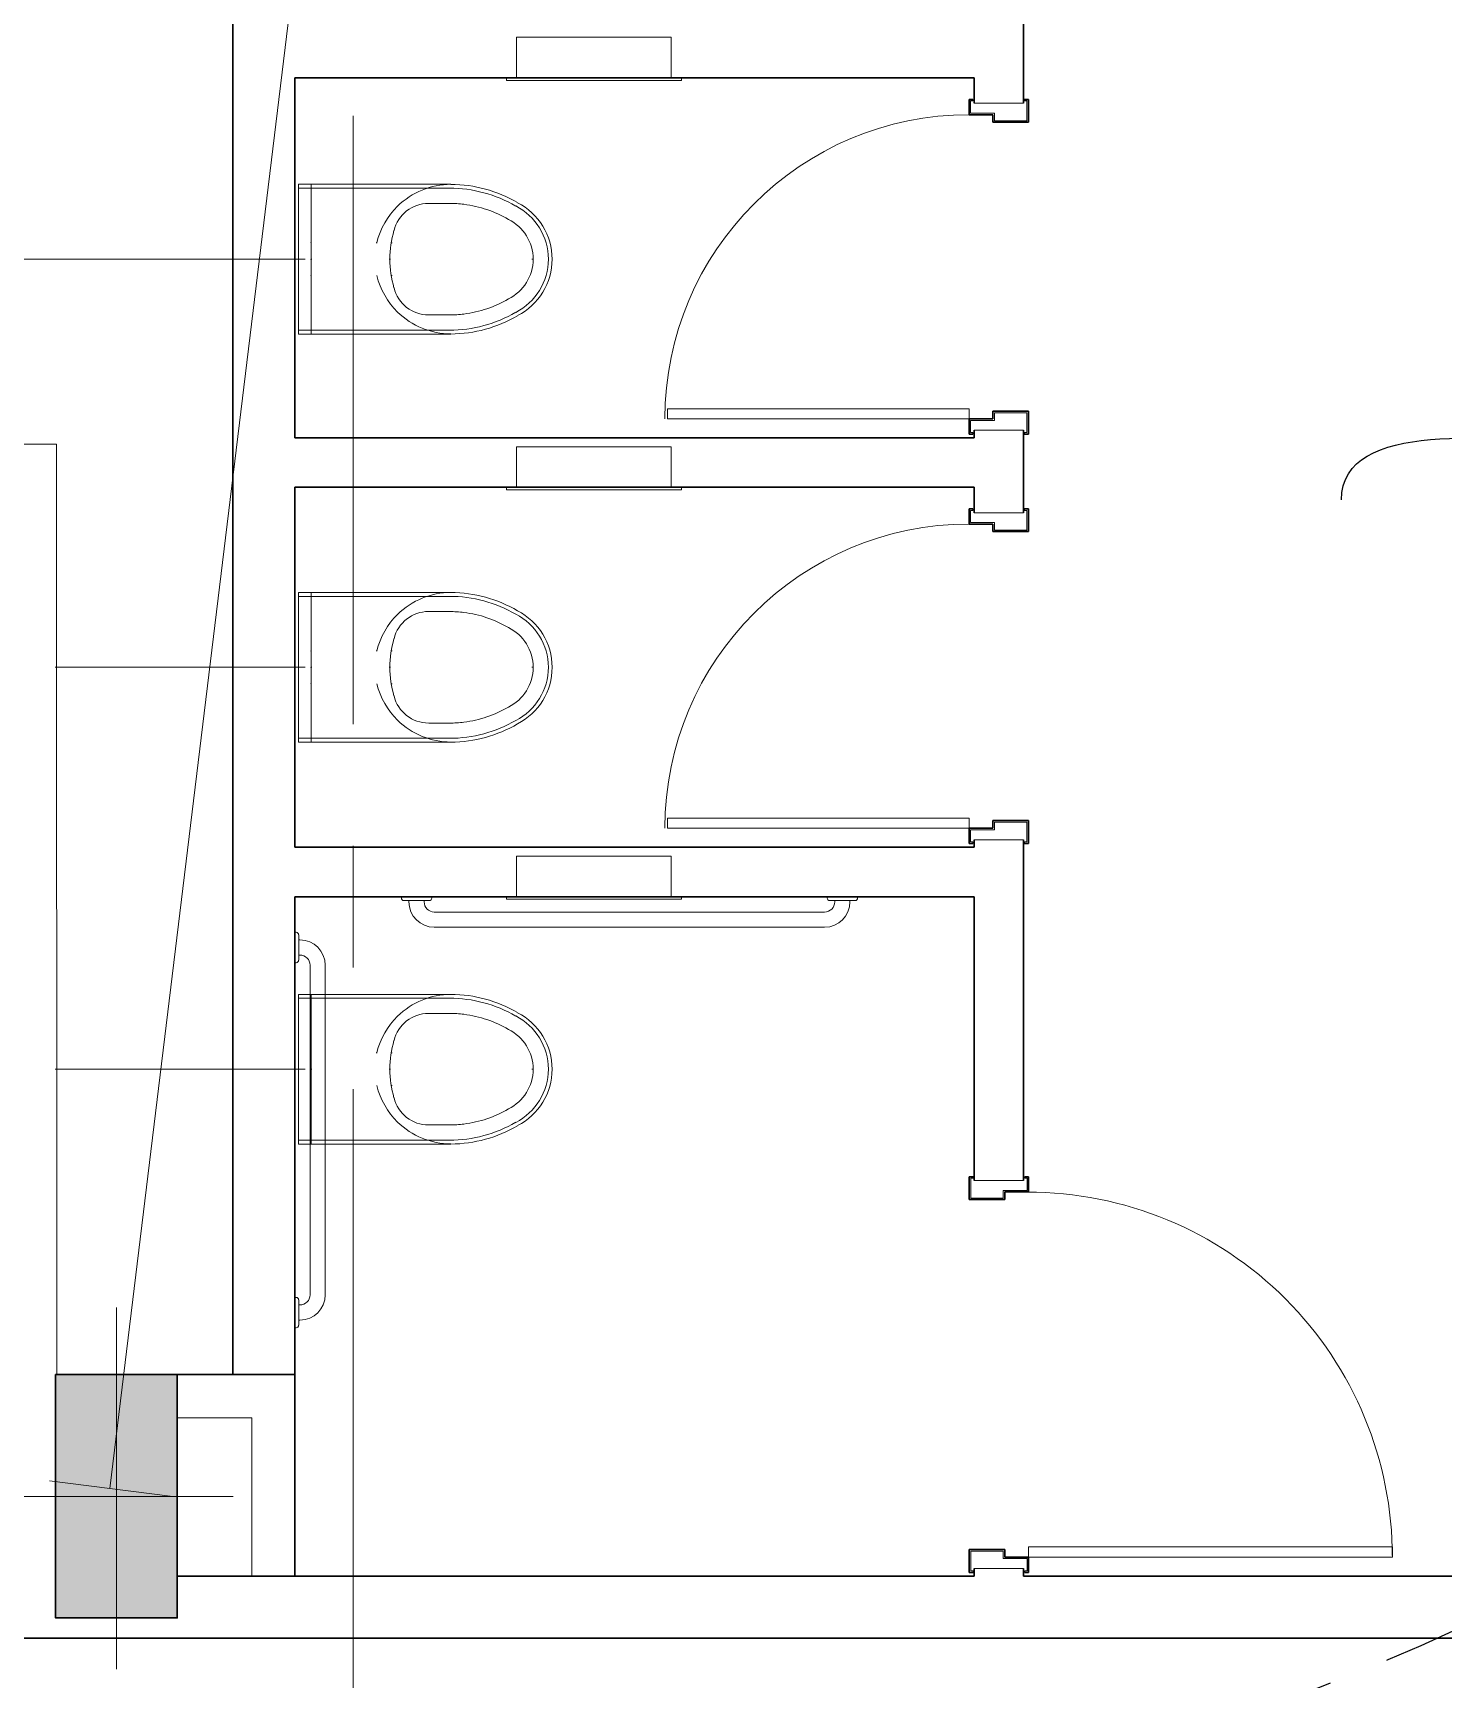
# Model space of a CAD drawing. Header units: inches. Extents: x -26500 to -19489, y -3216 to 2257.
# Drawn here: x -21812.6 to -21673.5, y 711.1 to 873.4 of the extents above; entities that cross this region are included whole.
import ezdxf

# ---------------------------------------------------------------- set-up
doc = ezdxf.new("R2010")
doc.units = ezdxf.units.IN
doc.header["$LTSCALE"] = 48
doc.header["$MEASUREMENT"] = 0
for name, pattern in [('A113$0$CENTER', [2, 1.25, -0.25, 0.25, -0.25]), ('M2113$0$HIDDEN', [0.375, 0.25, -0.125]), ('NB - PH Mezzanine_plan$0$HIDDEN2', [0.1875, 0.125, -0.0625])]:
    doc.linetypes.add(name, pattern=pattern)
for name, color, linetype in [('A113$0$A-ANNO-PATT-13-14', 8, 'Continuous'), ('A113$0$A-COLS-COLS13-14', 8, 'Continuous'), ('A113$0$A-DOOR', 8, 'Continuous'), ('A113$0$A-DOOR-FRAM', 8, 'Continuous'), ('A113$0$A-FLOR-PFIX', 8, 'Continuous'), ('A113$0$A-FLOR-SPCL', 8, 'Continuous'), ('A113$0$A-GRID-GRDP0-15', 8, 'Continuous'), ('A113$0$A-WALL-FULL-INTR', 8, 'Continuous'), ('A113$0$Level 25', 8, 'Continuous'), ('A113$0$Level 30', 8, 'Continuous'), ('M2113$0$M-CONT-WIRE', 12, 'M2113$0$HIDDEN'), ('M2113$0$M-HVAC-FLEX', 8, 'Continuous'), ('NB - PH Mezzanine_plan$0$STCCOLS1', 1, 'NB - PH Mezzanine_plan$0$HIDDEN2'), ('NB - PH Mezzanine_plan$0$STPTREINF', 1, 'NB - PH Mezzanine_plan$0$HIDDEN2'), ('XREF', 7, 'Continuous')]:
    doc.layers.add(name, color=color, linetype=linetype)

# ---------------------------------------------------------------- blocks, each defined once
blk = doc.blocks.new('A113$0$AFWALL_7')
at = {"layer": 'A113$0$A-FLOR-PFIX', "linetype": 'Continuous', "lineweight": 13}
for p, q in [((0, 7), (0, 7.38)), ((0, 7.38), (0, 5.92)), ((1.23, 7.38), (0, 7.38)), ((0, 7), (0, 0)), ((14.88, 7), (0, 7)), ((1.23, 3.52), (1.23, 7.38)), ((1.23, 7.38), (1.23, 5.73)), ((15.02, 7.38), (1.23, 7.38)), ((0, 5.64), (0, 5.92)), ((0, 5.1), (0, 5.64)), ((0, 4.4), (0, 5.1)), ((1.23, 5.48), (1.23, 5.73)), ((1.23, 4.99), (1.23, 5.48)), ((1.23, 4.35), (1.23, 4.99)), ((14.88, 5.5), (12.83, 5.5)), ((0, 4.4), (0, 3.11)), ((1.23, 4.35), (1.23, 3.07)), ((1.23, 3.28), (1.23, 3.52)), ((1.23, 2.6), (1.23, 3.28)), ((0, 3.11), (0, 2.92)), ((0, 2.92), (0, 2.74)), ((0, 2.74), (0, 2.59)), ((0, 1.85), (0, 2.59)), ((0, 0.96), (0, 1.85)), ((1.23, 3.07), (1.23, 2.84)), ((1.23, 2.84), (1.23, 2.63)), ((1.23, 2.63), (1.23, 2.45)), ((1.23, 1.62), (1.23, 2.6)), ((1.23, 1.75), (1.23, 2.45)), ((1.23, 0.91), (1.23, 1.75)), ((1.23, 1.59), (1.23, 1.62)), ((7.67, 1.62), (7.66, 1.62)), ((7.66, 1.62), (7.71, 1.62)), ((7.76, 1.62), (7.67, 1.62)), ((9.14, 1.62), (9.21, 1.62)), ((-0.64, 0), (0.57, 0)), ((0, 0), (0, 0.96)), ((0, -0.96), (0, 0)), ((0, -7), (0, 0)), ((0.64, 0), (0, 0)), ((1.23, 1.5), (1.23, 1.59)), ((1.23, 1.35), (1.23, 1.5)), ((1.23, 0.92), (1.23, 1.35)), ((1.23, 0.47), (1.23, 0.92)), ((1.23, 0), (1.23, 0.91)), ((1.23, 0), (1.23, 0.47)), ((1.23, -0.47), (1.23, 0)), ((1.29, 0), (1.23, 0)), ((1.23, -0.91), (1.23, 0)), ((8.95, 0), (8.94, 0)), ((8.94, 0), (9, 0)), ((9.05, 0), (8.95, 0)), ((22.99, 0), (23.05, 0)), ((23.05, 0), (23.09, 0)), ((23.12, 0), (23.13, 0)), ((0, -1.85), (0, -0.96)), ((1.23, -0.92), (1.23, -0.47)), ((1.23, -1.75), (1.23, -0.91)), ((1.23, -1.35), (1.23, -0.92)), ((1.23, -1.5), (1.23, -1.35)), ((1.23, -1.59), (1.23, -1.5)), ((1.23, -1.62), (1.23, -1.59)), ((23.09, 0), (23.12, 0)), ((0, -2.59), (0, -1.85)), ((0, -2.59), (0, -2.74)), ((0, -2.74), (0, -2.92)), ((0, -2.92), (0, -3.11)), ((0, -4.4), (0, -3.11)), ((1.23, -2.6), (1.23, -1.62)), ((1.23, -2.45), (1.23, -1.75)), ((1.23, -2.45), (1.23, -2.63)), ((1.23, -3.28), (1.23, -2.6)), ((1.23, -2.63), (1.23, -2.84)), ((1.23, -2.84), (1.23, -3.07)), ((1.23, -4.35), (1.23, -3.07)), ((9.14, -1.62), (9.21, -1.62)), ((0, -5.1), (0, -4.4)), ((1.23, -3.52), (1.23, -3.28)), ((1.23, -3.52), (1.23, -7.38)), ((1.23, -4.99), (1.23, -4.35)), ((0, -5.64), (0, -5.1)), ((0, -5.92), (0, -5.64)), ((0, -7.38), (0, -5.92)), ((1.23, -5.48), (1.23, -4.99)), ((1.23, -5.73), (1.23, -5.48)), ((1.23, -7.38), (1.23, -5.73)), ((14.88, -5.5), (12.83, -5.5)), ((0, -7), (0, -7.38)), ((14.88, -7), (0, -7)), ((1.23, -7.38), (0, -7.38)), ((15.02, -7.38), (1.23, -7.38))]:
    blk.add_line(p, q, dxfattribs=at)
at = {"layer": 'A113$0$A-FLOR-PFIX', "linetype": 'Continuous', "lineweight": 13, "extrusion": (0, 0, -1)}
for centre, radius, start, end in [((-15.04, -0.16), 7.54, 45.5539, 89.8573), ((-14.88, -6), 13, 89.9999, 120.1594), ((-14.88, -6), 13, 90, 120.1595), ((-14.95, -5.73), 13.11, 90.3147, 120.4286), ((-15.04, -0.16), 7.54, 13.7258, 45.5539), ((-12.81, 2), 3.5, 13.5658, 90.3559), ((-14.88, -6), 11.5, 90, 97.1455), ((-14.88, -6), 11.5, 97.1455, 120.3826), ((-18.75, 0), 5.88, 116.881, 180), ((-18.75, 0), 6.25, 116.9802, 180), ((-18.75, 0), 4.38, 116.3429, 180), ((-19, 0), 10, 360, 16.3854), ((-19, 0), 10, 343.6146, 360), ((-18.75, 0), 4.38, 180, 243.6571), ((-18.75, 0), 5.88, 180, 243.119), ((-18.75, 0), 6.25, 180, 243.0198), ((-15.04, 0.17), 7.54, 314.4461, 346.2742), ((-12.81, -2), 3.5, 269.6441, 346.4342), ((-14.88, 6), 11.5, 239.6174, 262.8545), ((-15.04, 0.17), 7.54, 270.1427, 314.4461), ((-14.88, 6), 13, 239.8405, 270), ((-14.88, 6), 13, 239.8406, 270.0001), ((-14.88, 6), 11.5, 262.8545, 270), ((-14.95, 5.73), 13.11, 239.5714, 269.6853)]:
    blk.add_arc(centre, radius, start, end, dxfattribs=at)
at = {"layer": 'A113$0$A-FLOR-PFIX', "linetype": 'Continuous', "lineweight": 13}
for p in [(1.23, 1.62), (0, 0), (1.23, 0), (1.23, -1.62)]:
    blk.add_point(p, dxfattribs=at)
blk = doc.blocks.new('*U745')
at = {"layer": 'A113$0$A-FLOR-SPCL', "linetype": 'Continuous', "lineweight": 13}
for p, q in [((-7.63, -0.5), (-7.63, 3.5)), ((7.62, 3.5), (-7.63, 3.5)), ((7.63, -0.5), (7.62, 3.5)), ((8.63, -0.5), (-8.63, -0.5)), ((-8.63, -0.75), (-8.63, -0.5)), ((8.63, -0.75), (-8.63, -0.75)), ((8.63, -0.75), (8.63, -0.5))]:
    blk.add_line(p, q, dxfattribs=at)
blk = doc.blocks.new('A113$0$GBPL02_4')
at = {"layer": 'A113$0$Level 30', "linetype": 'Continuous', "lineweight": 0}
for p, q in [((-1.5, -0.12), (-1.5, 0)), ((1.5, -0.12), (1.5, 0)), ((40.5, -0.12), (40.5, 0)), ((43.51, -0.12), (43.51, 0)), ((-1.25, -0.38), (1.25, -0.38)), ((-0.75, -0.5), (-0.75, -0.38)), ((0.75, -0.5), (0.75, -0.37)), ((1.75, -1.5), (40.25, -1.5)), ((43.25, -0.38), (40.75, -0.38)), ((41.26, -0.5), (41.25, -0.38)), ((42.75, -0.5), (42.75, -0.38)), ((1.75, -3), (40.25, -3))]:
    blk.add_line(p, q, dxfattribs=at)
at = {"layer": 'A113$0$Level 30', "linetype": 'Continuous', "lineweight": 0, "extrusion": (0, 0, -1)}
for centre, radius, start, end in [((1.25, -0.12), 0.25, 270, 360), ((-40.25, -0.5), 1, 180, 270), ((-40.25, -0.5), 2.5, 180, 270), ((-40.75, -0.12), 0.25, 270, 360)]:
    blk.add_arc(centre, radius, start, end, dxfattribs=at)
at = {"layer": 'A113$0$Level 30', "linetype": 'Continuous', "lineweight": 0}
for centre, radius, start, end in [((1.75, -0.5), 2.5, 180, 270), ((1.75, -0.5), 1, 180, 270), ((1.25, -0.12), 0.25, 270, 0), ((43.25, -0.12), 0.25, 270, 0)]:
    blk.add_arc(centre, radius, start, end, dxfattribs=at)
blk.add_point((0, 0), dxfattribs=at)
blk = doc.blocks.new('A113$0$GBPL01_2')
at = {"layer": 'A113$0$A-FLOR-SPCL', "linetype": 'Continuous', "lineweight": 0}
for p, q in [((0.12, 1.5), (0, 1.5)), ((0.38, 1.25), (0.38, -1.25)), ((0.5, 0.75), (0.38, 0.75)), ((0.12, -1.5), (0, -1.5)), ((0.5, -0.75), (0.38, -0.75)), ((1.5, -1.75), (1.5, -34.25)), ((3, -1.75), (3, -34.25)), ((0.12, -34.5), (0, -34.5)), ((0.38, -37.25), (0.38, -34.75)), ((0.5, -35.25), (0.38, -35.25)), ((0.5, -36.75), (0.38, -36.75)), ((0.13, -37.5), (0, -37.5))]:
    blk.add_line(p, q, dxfattribs=at)
for centre, radius, start, end in [((0.12, 1.25), 0.25, 0, 90), ((0.12, -34.75), 0.25, 0, 90), ((0.5, -34.25), 1, 270, 0), ((0.5, -34.25), 2.5, 270, 0)]:
    blk.add_arc(centre, radius, start, end, dxfattribs=at)
at = {"layer": 'A113$0$A-FLOR-SPCL', "linetype": 'Continuous', "lineweight": 0, "extrusion": (0, 0, -1)}
for centre, radius, start, end in [((-0.5, -1.75), 2.5, 90, 180), ((-0.12, -1.25), 0.25, 180, 270), ((-0.5, -1.75), 1, 90, 180), ((-0.12, -37.25), 0.25, 180, 270)]:
    blk.add_arc(centre, radius, start, end, dxfattribs=at)
at = {"layer": 'A113$0$A-FLOR-SPCL', "linetype": 'Continuous', "lineweight": 0}
blk.add_point((0, 0), dxfattribs=at)
blk = doc.blocks.new('A113$0$GBPL02_6')
at = {"layer": 'A113$0$A-FLOR-SPCL', "linetype": 'Continuous', "lineweight": 0}
for p, q in [((-1.5, -0.12), (-1.5, 0)), ((1.5, -0.12), (1.5, 0)), ((40.5, -0.12), (40.5, 0)), ((43.51, -0.12), (43.51, 0)), ((-1.25, -0.38), (1.25, -0.38)), ((-0.75, -0.5), (-0.75, -0.38)), ((0.75, -0.5), (0.75, -0.37)), ((1.75, -1.5), (40.25, -1.5)), ((43.25, -0.38), (40.75, -0.38)), ((41.26, -0.5), (41.25, -0.38)), ((42.75, -0.5), (42.75, -0.38)), ((1.75, -3), (40.25, -3))]:
    blk.add_line(p, q, dxfattribs=at)
at = {"layer": 'A113$0$A-FLOR-SPCL', "linetype": 'Continuous', "lineweight": 0, "extrusion": (0, 0, -1)}
for centre, radius, start, end in [((1.25, -0.12), 0.25, 270, 360), ((-40.25, -0.5), 1, 180, 270), ((-40.25, -0.5), 2.5, 180, 270), ((-40.75, -0.12), 0.25, 270, 360)]:
    blk.add_arc(centre, radius, start, end, dxfattribs=at)
at = {"layer": 'A113$0$A-FLOR-SPCL', "linetype": 'Continuous', "lineweight": 0}
for centre, radius, start, end in [((1.75, -0.5), 2.5, 180, 270), ((1.75, -0.5), 1, 180, 270), ((1.25, -0.12), 0.25, 270, 0), ((43.25, -0.12), 0.25, 270, 0)]:
    blk.add_arc(centre, radius, start, end, dxfattribs=at)
blk.add_point((0, 0), dxfattribs=at)
blk = doc.blocks.new('A113')
at = {"layer": 'A113$0$A-ANNO-PATT-13-14', "lineweight": 30, "transparency": 33554687, "extrusion": (0, 0, -1)}
blk.add_solid([(21810.38, 717.1, 4909.55), (21798.38, 717.1, 4909.55), (21810.38, 741.1, 4909.55), (21798.38, 741.1, 4909.55)], dxfattribs=at)
at = {"layer": 'A113$0$A-COLS-COLS13-14', "lineweight": 13, "transparency": 33554687}
for p, q in [((-21804.38, 747.73, -4909.55), (-21804.38, 712.05, -4909.55)), ((-21815.83, 729.09, -4909.55), (-21792.87, 729.09, -4909.55))]:
    blk.add_line(p, q, dxfattribs=at)
at = {"layer": 'A113$0$A-COLS-COLS13-14', "lineweight": 30, "transparency": 33554687}
blk.add_3dface([(-21810.38, 741.1, -4909.55), (-21798.38, 741.1, -4909.55), (-21798.38, 717.1, -4909.55), (-21810.38, 717.1, -4909.55)], dxfattribs=at)
at = {"layer": 'A113$0$A-DOOR', "lineweight": 13, "transparency": 33554687}
for p, q in [((-21678.53, 724.1, 1992.75), (-21714.4, 724.1, 1992.75)), ((-21714.4, 724.1, 1992.75), (-21714.4, 723.1, 1992.75)), ((-21678.52, 723.17, 1992.75), (-21678.52, 724.1, 1992.75)), ((-21714.4, 723.1, 1992.75), (-21678.52, 723.1, 1992.75))]:
    blk.add_line(p, q, dxfattribs=at)
at = {"layer": 'A113$0$A-DOOR', "lineweight": 0, "transparency": 33554687, "extrusion": (0, 0, -1)}
for centre in [(21720.27, 835.35, -1992.75), (21720.27, 794.98, -1992.75)]:
    blk.add_arc(centre, 30, 360, 90, dxfattribs=at)
at = {"layer": 'A113$0$A-DOOR', "lineweight": 13, "transparency": 33554687}
blk.add_arc((-21714.49, 723.13, 1992.75), 35.97, 359.9482, 1.5396, dxfattribs=at)
for points in [[(-21720.27, 836.35, 1992.75), (-21750.02, 836.35, 1992.75), (-21750.02, 835.35, 1992.75), (-21720.27, 835.35, 1992.75)], [(-21720.27, 795.98, 1992.75), (-21750.02, 795.98, 1992.75), (-21750.02, 794.98, 1992.75), (-21720.27, 794.98, 1992.75)]]:
    blk.add_3dface(points, dxfattribs=at)
at = {"layer": 'A113$0$A-DOOR-FRAM', "lineweight": 30, "transparency": 33554687}
for p, q in [((-21720.27, 866.85, 1992.75), (-21720.27, 865.35, 1992.75)), ((-21720.27, 866.85, 1992.75), (-21719.9, 866.85, 1992.75)), ((-21720.27, 865.35, 1992.75), (-21717.92, 865.35, 1992.75)), ((-21717.92, 865.35, 1992.75), (-21717.92, 864.6, 1992.75)), ((-21714.42, 866.85, 1992.75), (-21714.79, 866.85, 1992.75)), ((-21714.42, 864.6, 1992.75), (-21714.42, 866.85, 1992.75)), ((-21717.92, 864.6, 1992.75), (-21714.42, 864.6, 1992.75)), ((-21717.92, 835.35, 1992.75), (-21717.92, 836.1, 1992.75)), ((-21717.92, 836.1, 1992.75), (-21714.42, 836.1, 1992.75)), ((-21714.42, 836.1, 1992.75), (-21714.42, 833.85, 1992.75)), ((-21720.27, 833.85, 1992.75), (-21720.27, 835.35, 1992.75)), ((-21720.27, 835.35, 1992.75), (-21717.92, 835.35, 1992.75)), ((-21720.27, 833.85, 1992.75), (-21719.9, 833.85, 1992.75)), ((-21714.42, 833.85, 1992.75), (-21714.79, 833.85, 1992.75)), ((-21720.27, 826.48, 1992.75), (-21720.27, 824.98, 1992.75)), ((-21720.27, 826.48, 1992.75), (-21719.9, 826.48, 1992.75)), ((-21714.42, 826.48, 1992.75), (-21714.8, 826.48, 1992.75)), ((-21714.42, 824.23, 1992.75), (-21714.42, 826.48, 1992.75)), ((-21720.27, 824.98, 1992.75), (-21717.92, 824.98, 1992.75)), ((-21717.92, 824.98, 1992.75), (-21717.92, 824.23, 1992.75)), ((-21717.92, 824.23, 1992.75), (-21714.42, 824.23, 1992.75)), ((-21717.92, 794.98, 1992.75), (-21717.92, 795.73, 1992.75)), ((-21717.92, 795.73, 1992.75), (-21714.42, 795.73, 1992.75)), ((-21714.42, 795.73, 1992.75), (-21714.42, 793.48, 1992.75)), ((-21720.27, 793.48, 1992.75), (-21720.27, 794.98, 1992.75)), ((-21720.27, 794.98, 1992.75), (-21717.92, 794.98, 1992.75)), ((-21720.27, 793.48, 1992.75), (-21719.9, 793.48, 1992.75)), ((-21714.42, 793.48, 1992.75), (-21714.8, 793.48, 1992.75)), ((-21720.25, 758.36, 1992.75), (-21720.25, 760.62, 1992.75)), ((-21720.25, 760.62, 1992.75), (-21719.88, 760.62, 1992.75)), ((-21714.4, 760.62, 1992.75), (-21714.77, 760.62, 1992.75)), ((-21714.4, 760.62, 1992.75), (-21714.4, 759.11, 1992.75)), ((-21716.75, 758.36, 1992.75), (-21720.25, 758.36, 1992.75)), ((-21714.4, 759.11, 1992.75), (-21716.75, 759.11, 1992.75)), ((-21716.75, 759.11, 1992.75), (-21716.75, 758.36, 1992.75)), ((-21720.25, 723.85, 1992.75), (-21720.25, 721.6, 1992.75)), ((-21716.75, 723.85, 1992.75), (-21720.25, 723.85, 1992.75)), ((-21716.75, 723.1, 1992.75), (-21716.75, 723.85, 1992.75)), ((-21714.4, 723.1, 1992.75), (-21716.75, 723.1, 1992.75)), ((-21714.4, 721.6, 1992.75), (-21714.4, 723.1, 1992.75)), ((-21720.25, 721.6, 1992.75), (-21719.88, 721.6, 1992.75)), ((-21714.4, 721.6, 1992.75), (-21714.77, 721.6, 1992.75))]:
    blk.add_line(p, q, dxfattribs=at)
at = {"layer": 'A113$0$A-DOOR-FRAM', "lineweight": 13, "transparency": 33554687}
for p, q in [((-21720.12, 866.7, 1992.75), (-21720.12, 865.5, 1992.75)), ((-21720.12, 866.7, 1992.75), (-21719.9, 866.7, 1992.75)), ((-21720.12, 865.5, 1992.75), (-21717.77, 865.5, 1992.75)), ((-21719.9, 866.85, 1992.75), (-21719.9, 866.7, 1992.75)), ((-21717.77, 865.5, 1992.75), (-21717.77, 864.75, 1992.75)), ((-21714.79, 866.7, 1992.75), (-21714.79, 866.85, 1992.75)), ((-21714.57, 866.7, 1992.75), (-21714.79, 866.7, 1992.75)), ((-21714.57, 864.75, 1992.75), (-21714.57, 866.7, 1992.75)), ((-21717.77, 864.75, 1992.75), (-21714.57, 864.75, 1992.75)), ((-21720.12, 834, 1992.75), (-21720.12, 835.2, 1992.75)), ((-21720.12, 835.2, 1992.75), (-21717.77, 835.2, 1992.75)), ((-21717.77, 835.2, 1992.75), (-21717.77, 835.95, 1992.75)), ((-21717.77, 835.95, 1992.75), (-21714.57, 835.95, 1992.75)), ((-21714.57, 835.95, 1992.75), (-21714.57, 834, 1992.75)), ((-21720.12, 834, 1992.75), (-21719.9, 834, 1992.75)), ((-21719.9, 833.85, 1992.75), (-21719.9, 834, 1992.75)), ((-21714.57, 834, 1992.75), (-21714.79, 834, 1992.75)), ((-21714.79, 834, 1992.75), (-21714.79, 833.85, 1992.75)), ((-21720.12, 826.33, 1992.75), (-21720.12, 825.13, 1992.75)), ((-21720.12, 826.33, 1992.75), (-21719.9, 826.33, 1992.75)), ((-21719.9, 826.48, 1992.75), (-21719.9, 826.33, 1992.75)), ((-21714.8, 826.33, 1992.75), (-21714.8, 826.48, 1992.75)), ((-21714.57, 826.33, 1992.75), (-21714.8, 826.33, 1992.75)), ((-21714.57, 824.38, 1992.75), (-21714.57, 826.33, 1992.75)), ((-21720.12, 825.13, 1992.75), (-21717.77, 825.13, 1992.75)), ((-21717.77, 825.13, 1992.75), (-21717.77, 824.38, 1992.75)), ((-21717.77, 824.38, 1992.75), (-21714.57, 824.38, 1992.75)), ((-21717.77, 794.83, 1992.75), (-21717.77, 795.58, 1992.75)), ((-21717.77, 795.58, 1992.75), (-21714.57, 795.58, 1992.75)), ((-21714.57, 795.58, 1992.75), (-21714.57, 793.63, 1992.75)), ((-21720.12, 793.63, 1992.75), (-21720.12, 794.83, 1992.75)), ((-21720.12, 794.83, 1992.75), (-21717.77, 794.83, 1992.75)), ((-21720.12, 793.63, 1992.75), (-21719.9, 793.63, 1992.75)), ((-21719.9, 793.48, 1992.75), (-21719.9, 793.63, 1992.75)), ((-21714.57, 793.63, 1992.75), (-21714.8, 793.63, 1992.75)), ((-21714.8, 793.63, 1992.75), (-21714.8, 793.48, 1992.75)), ((-21720.1, 758.51, 1992.75), (-21720.1, 760.47, 1992.75)), ((-21720.1, 760.47, 1992.75), (-21719.88, 760.47, 1992.75)), ((-21719.88, 760.47, 1992.75), (-21719.88, 760.62, 1992.75)), ((-21714.77, 760.62, 1992.75), (-21714.77, 760.47, 1992.75)), ((-21714.55, 760.47, 1992.75), (-21714.77, 760.47, 1992.75)), ((-21714.55, 760.47, 1992.75), (-21714.55, 759.26, 1992.75)), ((-21716.9, 758.51, 1992.75), (-21720.1, 758.51, 1992.75)), ((-21714.55, 759.26, 1992.75), (-21716.9, 759.26, 1992.75)), ((-21716.9, 759.26, 1992.75), (-21716.9, 758.51, 1992.75)), ((-21716.9, 723.7, 1992.75), (-21720.1, 723.7, 1992.75)), ((-21720.1, 723.7, 1992.75), (-21720.1, 721.75, 1992.75)), ((-21716.9, 722.95, 1992.75), (-21716.9, 723.7, 1992.75)), ((-21714.55, 722.95, 1992.75), (-21716.9, 722.95, 1992.75)), ((-21714.55, 721.75, 1992.75), (-21714.55, 722.95, 1992.75)), ((-21720.1, 721.75, 1992.75), (-21719.88, 721.75, 1992.75)), ((-21719.88, 721.75, 1992.75), (-21719.88, 721.6, 1992.75)), ((-21714.77, 721.6, 1992.75), (-21714.77, 721.75, 1992.75)), ((-21714.55, 721.75, 1992.75), (-21714.77, 721.75, 1992.75))]:
    blk.add_line(p, q, dxfattribs=at)
at = {"layer": 'A113$0$A-FLOR-PFIX', "lineweight": 0, "transparency": 33554687}
for p, q in [((-21832.86, 851.1, 1992.75), (-21786.77, 851.1, 1992.75)), ((-21810.41, 810.85, 1992.75), (-21786.77, 810.85, 1992.75)), ((-21810.41, 771.23, 1992.75), (-21786.77, 771.23, 1992.75))]:
    blk.add_line(p, q, dxfattribs=at)
at = {"layer": 'A113$0$A-GRID-GRDP0-15', "linetype": 'A113$0$CENTER', "lineweight": 0, "transparency": 33554687}
blk.add_line((-21781.02, 2113.24), (-21781.02, -676.9), dxfattribs=at)
at = {"layer": 'A113$0$A-WALL-FULL-INTR', "lineweight": 30, "transparency": 33554687}
for p, q in [((-21792.9, 914.22, 1992.75), (-21792.9, 741.1, 1992.75)), ((-21714.9, 866.48, 1992.75), (-21714.9, 874.6, 1992.75)), ((-21719.77, 868.98, 1992.75), (-21786.77, 868.98, 1992.75)), ((-21786.77, 868.98, 1992.75), (-21786.77, 833.47, 1992.75)), ((-21719.77, 866.48, 1992.75), (-21719.77, 868.98, 1992.75)), ((-21786.77, 833.47, 1992.75), (-21719.77, 833.47, 1992.75)), ((-21719.77, 833.47, 1992.75), (-21719.77, 834.23, 1992.75)), ((-21714.9, 826.1, 1992.75), (-21714.9, 834.23, 1992.75)), ((-21786.77, 828.6, 1992.75), (-21786.77, 793.1, 1992.75)), ((-21786.77, 828.6, 1992.75), (-21719.77, 828.6, 1992.75)), ((-21719.78, 826.1, 1992.75), (-21719.77, 828.6, 1992.75)), ((-21719.77, 793.1, 1992.75), (-21719.78, 793.85, 1992.75)), ((-21714.9, 760.24, 1992.75), (-21714.9, 793.85, 1992.75)), ((-21786.77, 793.1, 1992.75), (-21719.77, 793.1, 1992.75)), ((-21786.77, 788.23, 1992.75), (-21786.77, 721.23, 1992.75)), ((-21786.77, 788.22, 1992.75), (-21719.77, 788.22, 1992.75)), ((-21719.77, 760.34, 1992.75), (-21719.77, 788.23, 1992.75)), ((-21719.77, 760.24, 1992.75), (-21719.77, 788.23, 1992.75)), ((-21798.38, 741.1, 1992.75), (-21786.77, 741.1, 1992.75)), ((-21798.38, 721.23, 1992.75), (-21719.77, 721.23, 1992.75)), ((-21721, 721.23, 1992.75), (-21719.77, 721.23, 1992.75)), ((-21719.77, 721.23, 1992.75), (-21719.77, 721.98, 1992.75)), ((-21719.77, 721.23, 1992.75), (-21719.77, 721.88, 1992.75)), ((-21714.9, 721.23, 1992.75), (-21714.9, 721.98, 1992.75)), ((-21714.9, 721.23, 1992.75), (-21714.9, 721.88, 1992.75)), ((-21714.9, 721.23, 1992.75), (-21647.38, 721.23, 1992.75)), ((-21890.99, 715.1, 1992.75), (-21641.38, 715.1, 1992.75)), ((-21798.38, 715.1, 1992.75), (-21823.37, 715.1, 1992.75))]:
    blk.add_line(p, q, dxfattribs=at)
at = {"layer": 'A113$0$A-WALL-FULL-INTR', "lineweight": 0, "transparency": 33554687}
for p, q in [((-21714.9, 866.48, 1992.75), (-21719.77, 866.48, 1992.75)), ((-21810.27, 832.85, 1992.75), (-21830.01, 832.85, 1992.75)), ((-21810.27, 832.85, 1992.75), (-21810.26, 741.1, 1992.75)), ((-21714.9, 834.23, 1992.75), (-21719.77, 834.23, 1992.75)), ((-21714.9, 826.1, 1992.75), (-21719.78, 826.1, 1992.75)), ((-21714.9, 793.85, 1992.75), (-21719.78, 793.85, 1992.75)), ((-21719.77, 760.24, 1992.75), (-21714.9, 760.24, 1992.75)), ((-21719.77, 721.98, 1992.75), (-21714.9, 721.98, 1992.75))]:
    blk.add_line(p, q, dxfattribs=at)
at = {"layer": 'A113$0$A-WALL-FULL-INTR', "lineweight": 0, "transparency": 33554687, "elevation": 1992.75, "flags": 128}
blk.add_lwpolyline([(-21798.38, 736.85), (-21791.02, 736.85), (-21791.02, 721.23)], dxfattribs=at)
at = {"layer": 'A113$0$Level 25', "lineweight": 13, "transparency": 33554687}
blk.add_line((-21714.4, 724.1, 1992.75), (-21714.4, 723.1, 1992.75), dxfattribs=at)
at = {"layer": 'A113$0$Level 25', "lineweight": 0, "transparency": 33554687, "extrusion": (0, 0, -1)}
for centre in [(21720.27, 835.35, -1992.75), (21720.27, 794.98, -1992.75)]:
    blk.add_arc(centre, 30, 360, 90, dxfattribs=at)
at = {"layer": 'A113$0$Level 25', "lineweight": 0, "transparency": 33554687}
blk.add_arc((-21714.49, 723.13, 1992.75), 35.97, 359.9485, 90.0515, dxfattribs=at)
at = {"layer": 'A113$0$Level 25', "lineweight": 13, "transparency": 33554687}
for points in [[(-21720.27, 836.35, 1992.75), (-21750.02, 836.35, 1992.75), (-21750.02, 835.35, 1992.75), (-21720.27, 835.35, 1992.75)], [(-21720.27, 795.98, 1992.75), (-21750.02, 795.98, 1992.75), (-21750.02, 794.98, 1992.75), (-21720.27, 794.98, 1992.75)]]:
    blk.add_3dface(points, dxfattribs=at)
at = {"layer": 'A113$0$A-FLOR-PFIX', "lineweight": 13, "transparency": 33554687}
for p in [(-21786.4, 851.1, 1992.75), (-21786.4, 810.85, 1992.75), (-21786.4, 771.22, 1992.75)]:
    blk.add_blockref('A113$0$AFWALL_7', p, dxfattribs=at)
at = {"layer": 'A113$0$A-FLOR-SPCL', "lineweight": 13, "transparency": 33554687}
for p in [(-21757.27, 869.48, 1992.75), (-21757.27, 829.1, 1992.75), (-21757.27, 788.73, 1992.75)]:
    blk.add_blockref('*U745', p, dxfattribs=at)
at = {"layer": 'A113$0$A-FLOR-SPCL', "lineweight": 0, "transparency": 33554687}
for name, p in [('A113$0$GBPL02_6', (-21774.77, 788.22, 1992.75)), ('A113$0$GBPL01_2', (-21786.77, 783.22, 1992.75))]:
    blk.add_blockref(name, p, dxfattribs=at)
at = {"layer": 'A113$0$Level 30', "lineweight": 0, "transparency": 33554687}
blk.add_blockref('A113$0$GBPL02_4', (-21774.77, 788.22, 1992.75), dxfattribs=at)
blk = doc.blocks.new('NB - PH Mezzanine_plan')
at = {"layer": 'NB - PH Mezzanine_plan$0$STCCOLS1', "transparency": 33554687}
blk.add_lwpolyline([(-21810.38, 741.1), (-21798.38, 741.1), (-21798.38, 717.1), (-21810.38, 717.1)], close=True, dxfattribs=at)
at = {"layer": 'NB - PH Mezzanine_plan$0$STPTREINF', "lineweight": 13, "ltscale": 39.370079, "transparency": 33554687}
blk.add_line((-21799.07, 729.11), (-21810.98, 730.64), dxfattribs=at)
blk.add_lwpolyline([(-21781.02, 927.16), (-21805.03, 729.88)], dxfattribs=at)

msp = doc.modelspace()

# ---------------------------------------------------------------- linework, layer by layer
at = {"layer": 'M2113$0$M-CONT-WIRE', "transparency": 33554687}
msp.add_spline([(-21657.61, 989.41, 0), (-21604.37, 881.89), (-21611.23, 831.08), (-21642.83, 736.22), (-21743.73, 688.73), (-21791.84, 659.52)], degree=3, dxfattribs=at)
at = {"layer": 'M2113$0$M-HVAC-FLEX', "transparency": 33554687, "start_tangent": (0, 1), "end_tangent": (1, 0)}
msp.add_spline([(-21683.54, 827.36), (-21659.9, 833.16)], degree=3, dxfattribs=at)

# ---------------------------------------------------------------- block references
at = {"layer": 'XREF'}
for name in ['A113', 'NB - PH Mezzanine_plan']:
    msp.add_blockref(name, (0, 0), dxfattribs=at)

doc.saveas('drawing.dxf')
